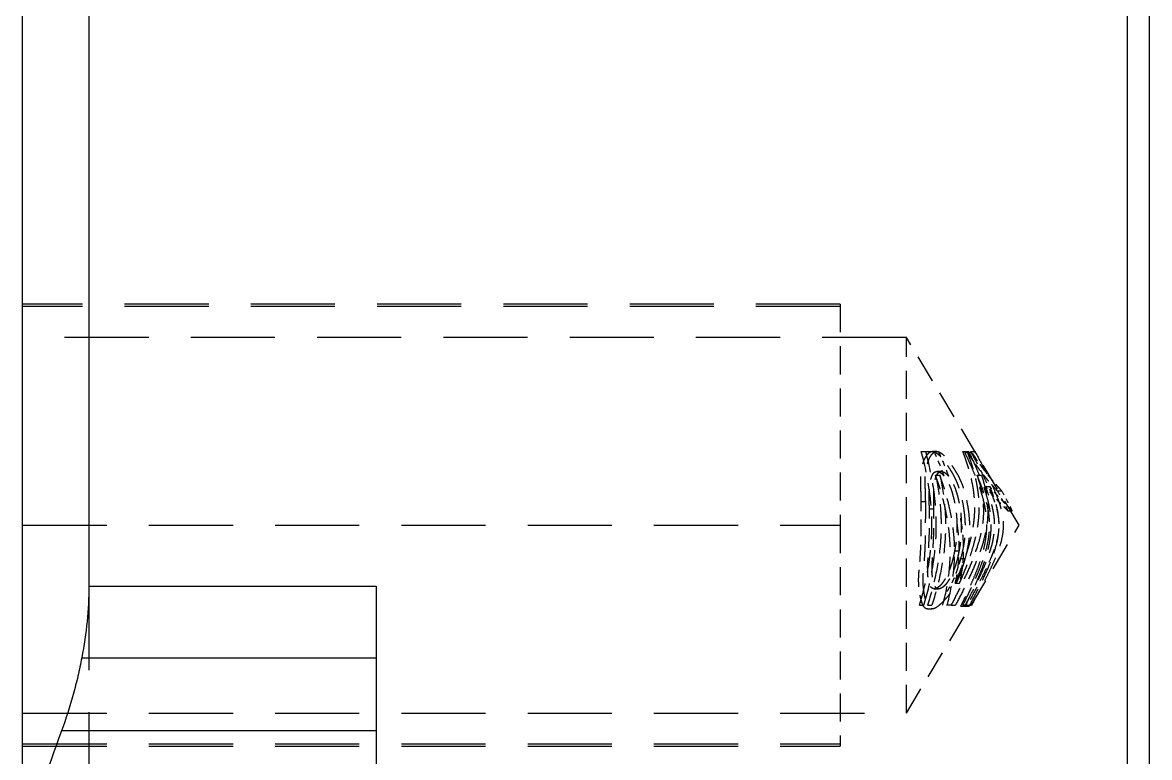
# Model space of a CAD drawing. Header units: millimetres. Extents: x 2469 to 2970, y 2097 to 2450.
# Drawn here: x 2683.63 to 2709.13, y 2289.69 to 2306.32 of the extents above; entities that cross this region are included whole.
import ezdxf

# ---------------------------------------------------------------- set-up
doc = ezdxf.new("R2010")
doc.units = ezdxf.units.MM
doc.linetypes.add('HIDDEN', pattern=[9.525, 6.35, -3.175])
doc.layers.add('21', color=7, linetype='Continuous', true_color=0xffffff)

msp = doc.modelspace()

# ---------------------------------------------------------------- linework, layer by layer
at = {"layer": '21', "color": 7, "linetype": 'Continuous'}
for p, q in [((2685.133, 2331.948), (2685.133, 2293.57)), ((2708.633, 2201.948), (2708.633, 2331.948)), ((2683.633, 2287.739), (2683.633, 2330.448)), ((2709.131, 2266.948), (2709.131, 2324.332)), ((2685.133, 2293.57), (2691.633, 2293.57)), ((2691.633, 2293.57), (2691.633, 2240.326)), ((2684.974, 2291.948), (2691.633, 2291.948)), ((2691.633, 2290.293), (2684.515, 2290.293))]:
    msp.add_line(p, q, dxfattribs=at)
at = {"layer": '21', "color": 8, "linetype": 'HIDDEN', "ltscale": 0.3}
for p, q in [((2702.133, 2299.948), (2683.633, 2299.948)), ((2702.133, 2299.898), (2683.633, 2299.898)), ((2703.633, 2299.198), (2683.633, 2299.198)), ((2683.633, 2294.948), (2702.133, 2294.948)), ((2685.133, 2293.574), (2685.133, 2240.322)), ((2683.633, 2290.698), (2703.633, 2290.698)), ((2683.633, 2289.998), (2702.133, 2289.998)), ((2683.633, 2289.948), (2702.133, 2289.948))]:
    msp.add_line(p, q, dxfattribs=at)
at = {"layer": '21', "color": 8, "linetype": 'HIDDEN', "ltscale": 0.1}
for p, q in [((2702.133, 2299.948), (2702.133, 2294.948)), ((2703.633, 2294.948), (2703.633, 2299.198)), ((2706.187, 2294.948), (2703.633, 2299.198)), ((2702.133, 2294.948), (2702.133, 2289.998)), ((2703.633, 2290.698), (2703.633, 2294.948)), ((2703.633, 2290.698), (2706.187, 2294.948))]:
    msp.add_line(p, q, dxfattribs=at)
at = {"layer": '21', "color": 8, "linetype": 'HIDDEN', "ltscale": 0.003}
for p, q in [((2703.969, 2296.615), (2704.069, 2296.615)), ((2704.32, 2296.616), (2704.22, 2296.616)), ((2704.951, 2296.593), (2705.051, 2296.593)), ((2705.083, 2296.615), (2705.183, 2296.615)), ((2704.423, 2296.164), (2704.323, 2296.164)), ((2704.291, 2296.081), (2704.391, 2296.081)), ((2705.23, 2296.081), (2705.33, 2296.081)), ((2705.42, 2295.824), (2705.52, 2295.824)), ((2705.689, 2295.724), (2705.789, 2295.724)), ((2703.968, 2295.481), (2704.068, 2295.481)), ((2704.152, 2295.316), (2704.252, 2295.316)), ((2705.925, 2295.275), (2706.025, 2295.275)), ((2704.821, 2294.358), (2704.721, 2294.358)), ((2704.957, 2294.189), (2704.857, 2294.189)), ((2704.734, 2293.638), (2704.834, 2293.638)), ((2704.26, 2293.505), (2704.362, 2293.505)), ((2703.929, 2293.137), (2704.029, 2293.137)), ((2704.11, 2293.137), (2704.21, 2293.137)), ((2704.112, 2293.052), (2704.212, 2293.052)), ((2704.642, 2293.137), (2704.742, 2293.137)), ((2704.859, 2293.115), (2704.959, 2293.115)), ((2705.004, 2293.137), (2705.104, 2293.137))]:
    msp.add_line(p, q, dxfattribs=at)
at = {"layer": '21', "color": 8, "linetype": 'HIDDEN', "ltscale": 0.002}
msp.add_line((2705.051, 2296.593), (2705.118, 2296.593), dxfattribs=at)
at = {"layer": '21', "color": 8, "linetype": 'HIDDEN', "ltscale": 0.001}
msp.add_line((2702.133, 2289.998), (2702.133, 2289.948), dxfattribs=at)
at = {"layer": '21', "color": 8, "linetype": 'HIDDEN', "ltscale": 0.08}
for points in [[(2703.929, 2293.137), (2704.011, 2293.42), (2704.079, 2293.705), (2704.151, 2294.139), (2704.17, 2294.284), (2704.198, 2294.577), (2704.206, 2294.725), (2704.208, 2294.911), (2704.208, 2294.948), (2704.208, 2295.022), (2704.207, 2295.059), (2704.204, 2295.17), (2704.201, 2295.244), (2704.186, 2295.464), (2704.171, 2295.61), (2704.108, 2296.045), (2704.046, 2296.331), (2703.969, 2296.615)], [(2704.029, 2293.137), (2704.111, 2293.42), (2704.179, 2293.705), (2704.251, 2294.139), (2704.27, 2294.284), (2704.298, 2294.577), (2704.306, 2294.725), (2704.308, 2294.911), (2704.308, 2294.948), (2704.308, 2295.022), (2704.307, 2295.059), (2704.304, 2295.17), (2704.301, 2295.244), (2704.286, 2295.464), (2704.271, 2295.61), (2704.208, 2296.045), (2704.146, 2296.331), (2704.069, 2296.615)]]:
    msp.add_open_spline(points, degree=3, knots=[0, 0, 0, 0, 0.25, 0.25, 0.375, 0.375, 0.5, 0.5, 0.53125, 0.53125, 0.5625, 0.5625, 0.625, 0.625, 0.75, 0.75, 1, 1, 1, 1], dxfattribs=at)
at = {"layer": '21', "color": 8, "linetype": 'HIDDEN', "ltscale": 0.09}
for points, knots in [([(2703.968, 2295.481), (2703.967, 2295.528), (2703.966, 2295.575), (2703.963, 2295.668), (2703.962, 2295.715), (2703.959, 2295.807), (2703.958, 2295.853), (2703.957, 2295.922), (2703.957, 2295.945), (2703.958, 2295.99), (2703.958, 2296.013), (2703.96, 2296.078), (2703.963, 2296.121), (2703.97, 2296.182), (2703.973, 2296.202), (2703.978, 2296.231), (2703.98, 2296.24), (2703.984, 2296.259), (2703.986, 2296.268), (2703.997, 2296.313), (2704.007, 2296.347), (2704.023, 2296.393), (2704.029, 2296.408), (2704.041, 2296.437), (2704.048, 2296.451), (2704.068, 2296.491), (2704.082, 2296.515), (2704.105, 2296.546), (2704.113, 2296.556), (2704.129, 2296.573), (2704.137, 2296.582), (2704.155, 2296.596), (2704.165, 2296.601), (2704.184, 2296.61), (2704.194, 2296.614), (2704.21, 2296.616), (2704.215, 2296.616), (2704.226, 2296.616), (2704.232, 2296.616), (2704.249, 2296.613), (2704.266, 2296.608), (2704.284, 2296.599), (2704.296, 2296.592), (2704.302, 2296.589), (2704.32, 2296.577), (2704.344, 2296.558), (2704.369, 2296.535), (2704.393, 2296.511), (2704.405, 2296.498), (2704.441, 2296.457), (2704.465, 2296.428), (2704.512, 2296.367), (2704.535, 2296.335), (2704.58, 2296.269), (2704.602, 2296.235), (2704.635, 2296.182), (2704.646, 2296.164), (2704.668, 2296.128), (2704.678, 2296.109), (2704.709, 2296.053), (2704.729, 2296.015), (2704.766, 2295.935), (2704.783, 2295.893), (2704.807, 2295.829), (2704.814, 2295.807), (2704.828, 2295.762), (2704.835, 2295.739), (2704.854, 2295.672), (2704.866, 2295.626), (2704.898, 2295.489), (2704.916, 2295.397), (2704.943, 2295.211), (2704.952, 2295.117), (2704.958, 2294.999), (2704.959, 2294.975), (2704.96, 2294.928), (2704.961, 2294.904), (2704.96, 2294.834), (2704.959, 2294.787), (2704.953, 2294.693), (2704.948, 2294.647), (2704.936, 2294.555), (2704.929, 2294.509), (2704.903, 2294.371), (2704.882, 2294.28), (2704.857, 2294.189)], [0, 0, 0, 0, 0.03125, 0.03125, 0.0625, 0.0625, 0.09375, 0.09375, 0.109375, 0.109375, 0.125, 0.125, 0.15625, 0.15625, 0.171875, 0.171875, 0.179688, 0.179688, 0.1875, 0.1875, 0.21875, 0.21875, 0.234375, 0.234375, 0.25, 0.25, 0.28125, 0.28125, 0.296875, 0.296875, 0.3125, 0.3125, 0.328125, 0.328125, 0.34375, 0.34375, 0.351563, 0.351563, 0.359375, 0.359375, 0.375, 0.382813, 0.382813, 0.390625, 0.390625, 0.40625, 0.421875, 0.421875, 0.4375, 0.4375, 0.46875, 0.46875, 0.5, 0.5, 0.53125, 0.53125, 0.546875, 0.546875, 0.5625, 0.5625, 0.59375, 0.59375, 0.625, 0.625, 0.640625, 0.640625, 0.65625, 0.65625, 0.6875, 0.6875, 0.75, 0.75, 0.8125, 0.8125, 0.828125, 0.828125, 0.84375, 0.84375, 0.875, 0.875, 0.90625, 0.90625, 0.9375, 0.9375, 1, 1, 1, 1]), ([(2704.068, 2295.481), (2704.067, 2295.528), (2704.066, 2295.575), (2704.063, 2295.668), (2704.062, 2295.715), (2704.059, 2295.807), (2704.058, 2295.853), (2704.057, 2295.922), (2704.057, 2295.945), (2704.058, 2295.99), (2704.058, 2296.013), (2704.06, 2296.078), (2704.063, 2296.121), (2704.07, 2296.182), (2704.073, 2296.202), (2704.078, 2296.231), (2704.08, 2296.24), (2704.084, 2296.259), (2704.086, 2296.268), (2704.097, 2296.313), (2704.107, 2296.347), (2704.123, 2296.393), (2704.129, 2296.408), (2704.141, 2296.437), (2704.148, 2296.451), (2704.168, 2296.491), (2704.182, 2296.515), (2704.205, 2296.546), (2704.213, 2296.556), (2704.229, 2296.573), (2704.237, 2296.582), (2704.255, 2296.596), (2704.265, 2296.601), (2704.284, 2296.61), (2704.294, 2296.614), (2704.31, 2296.616), (2704.315, 2296.616), (2704.326, 2296.616), (2704.332, 2296.616), (2704.349, 2296.613), (2704.366, 2296.608), (2704.384, 2296.599), (2704.396, 2296.592), (2704.402, 2296.589), (2704.42, 2296.577), (2704.444, 2296.558), (2704.469, 2296.535), (2704.493, 2296.511), (2704.505, 2296.498), (2704.541, 2296.457), (2704.565, 2296.428), (2704.612, 2296.367), (2704.635, 2296.335), (2704.68, 2296.269), (2704.702, 2296.235), (2704.735, 2296.182), (2704.746, 2296.164), (2704.768, 2296.128), (2704.778, 2296.109), (2704.809, 2296.053), (2704.829, 2296.015), (2704.866, 2295.935), (2704.883, 2295.893), (2704.907, 2295.829), (2704.914, 2295.807), (2704.928, 2295.762), (2704.935, 2295.739), (2704.954, 2295.672), (2704.966, 2295.626), (2704.998, 2295.489), (2705.016, 2295.397), (2705.043, 2295.211), (2705.052, 2295.117), (2705.058, 2294.999), (2705.059, 2294.975), (2705.06, 2294.928), (2705.061, 2294.904), (2705.06, 2294.834), (2705.059, 2294.787), (2705.053, 2294.693), (2705.048, 2294.647), (2705.036, 2294.555), (2705.029, 2294.509), (2705.003, 2294.371), (2704.982, 2294.28), (2704.957, 2294.189)], [0, 0, 0, 0, 0.03125, 0.03125, 0.0625, 0.0625, 0.09375, 0.09375, 0.109375, 0.109375, 0.125, 0.125, 0.15625, 0.15625, 0.171875, 0.171875, 0.179688, 0.179688, 0.1875, 0.1875, 0.21875, 0.21875, 0.234375, 0.234375, 0.25, 0.25, 0.28125, 0.28125, 0.296875, 0.296875, 0.3125, 0.3125, 0.328125, 0.328125, 0.34375, 0.34375, 0.351562, 0.351562, 0.359375, 0.359375, 0.375, 0.382812, 0.382812, 0.390625, 0.390625, 0.40625, 0.421875, 0.421875, 0.4375, 0.4375, 0.46875, 0.46875, 0.5, 0.5, 0.53125, 0.53125, 0.546875, 0.546875, 0.5625, 0.5625, 0.59375, 0.59375, 0.625, 0.625, 0.640625, 0.640625, 0.65625, 0.65625, 0.6875, 0.6875, 0.75, 0.75, 0.8125, 0.8125, 0.828125, 0.828125, 0.84375, 0.84375, 0.875, 0.875, 0.90625, 0.90625, 0.9375, 0.9375, 1, 1, 1, 1]), ([(2704.951, 2296.593), (2705.016, 2296.457), (2705.08, 2296.319), (2705.168, 2296.11), (2705.197, 2296.039), (2705.251, 2295.898), (2705.277, 2295.826), (2705.324, 2295.681), (2705.346, 2295.608), (2705.375, 2295.497), (2705.384, 2295.459), (2705.4, 2295.383), (2705.407, 2295.346), (2705.426, 2295.232), (2705.435, 2295.156), (2705.445, 2295.004), (2705.446, 2294.928), (2705.44, 2294.813), (2705.436, 2294.756), (2705.429, 2294.698), (2705.424, 2294.66), (2705.422, 2294.641), (2705.407, 2294.545), (2705.392, 2294.47), (2705.355, 2294.321), (2705.313, 2294.174), (2705.262, 2294.029), (2705.208, 2293.885), (2705.179, 2293.814), (2705.12, 2293.672), (2705.089, 2293.601), (2704.994, 2293.391), (2704.927, 2293.253), (2704.859, 2293.115)], [0, 0, 0, 0, 0.125, 0.125, 0.1875, 0.1875, 0.25, 0.25, 0.3125, 0.3125, 0.34375, 0.34375, 0.375, 0.375, 0.4375, 0.4375, 0.5, 0.5, 0.53125, 0.546875, 0.546875, 0.5625, 0.5625, 0.625, 0.625, 0.6875, 0.75, 0.75, 0.8125, 0.8125, 0.875, 0.875, 1, 1, 1, 1]), ([(2705.051, 2296.593), (2705.116, 2296.457), (2705.18, 2296.319), (2705.268, 2296.11), (2705.297, 2296.039), (2705.351, 2295.898), (2705.377, 2295.826), (2705.424, 2295.681), (2705.446, 2295.608), (2705.475, 2295.497), (2705.484, 2295.459), (2705.5, 2295.383), (2705.507, 2295.346), (2705.526, 2295.232), (2705.535, 2295.156), (2705.545, 2295.004), (2705.546, 2294.928), (2705.54, 2294.813), (2705.536, 2294.756), (2705.529, 2294.698), (2705.524, 2294.66), (2705.522, 2294.641), (2705.507, 2294.545), (2705.492, 2294.47), (2705.455, 2294.321), (2705.413, 2294.174), (2705.362, 2294.029), (2705.308, 2293.885), (2705.279, 2293.814), (2705.22, 2293.672), (2705.189, 2293.601), (2705.094, 2293.391), (2705.027, 2293.253), (2704.959, 2293.115)], [0, 0, 0, 0, 0.125, 0.125, 0.1875, 0.1875, 0.25, 0.25, 0.3125, 0.3125, 0.34375, 0.34375, 0.375, 0.375, 0.4375, 0.4375, 0.5, 0.5, 0.53125, 0.546875, 0.546875, 0.5625, 0.5625, 0.625, 0.625, 0.6875, 0.75, 0.75, 0.8125, 0.8125, 0.875, 0.875, 1, 1, 1, 1]), ([(2705.183, 2296.615), (2705.258, 2296.478), (2705.332, 2296.34), (2705.438, 2296.132), (2705.473, 2296.062), (2705.541, 2295.921), (2705.574, 2295.85), (2705.637, 2295.707), (2705.667, 2295.635), (2705.708, 2295.524), (2705.721, 2295.487), (2705.746, 2295.412), (2705.757, 2295.374), (2705.788, 2295.261), (2705.812, 2295.146), (2705.821, 2295.029), (2705.823, 2294.97), (2705.823, 2294.95), (2705.823, 2294.91), (2705.822, 2294.89), (2705.816, 2294.792), (2705.804, 2294.714), (2705.77, 2294.561), (2705.748, 2294.486), (2705.709, 2294.374), (2705.695, 2294.337), (2705.667, 2294.263), (2705.652, 2294.227), (2705.606, 2294.118), (2705.574, 2294.046), (2705.507, 2293.904), (2705.472, 2293.833), (2705.402, 2293.693), (2705.365, 2293.623), (2705.255, 2293.414), (2705.18, 2293.275), (2705.104, 2293.137)], [0, 0, 0, 0, 0.125, 0.125, 0.1875, 0.1875, 0.25, 0.25, 0.3125, 0.3125, 0.34375, 0.34375, 0.375, 0.375, 0.4375, 0.46875, 0.46875, 0.484375, 0.484375, 0.5, 0.5, 0.5625, 0.5625, 0.625, 0.625, 0.65625, 0.65625, 0.6875, 0.6875, 0.75, 0.75, 0.8125, 0.8125, 0.875, 0.875, 1, 1, 1, 1]), ([(2704.957, 2294.189), (2704.945, 2294.144), (2704.932, 2294.099), (2704.904, 2294.009), (2704.889, 2293.964), (2704.858, 2293.876), (2704.842, 2293.832), (2704.816, 2293.767), (2704.807, 2293.746), (2704.788, 2293.704), (2704.779, 2293.683), (2704.75, 2293.622), (2704.73, 2293.583), (2704.697, 2293.527), (2704.686, 2293.509), (2704.664, 2293.474), (2704.652, 2293.456), (2704.617, 2293.405), (2704.594, 2293.373), (2704.547, 2293.313), (2704.523, 2293.285), (2704.475, 2293.231), (2704.45, 2293.206), (2704.414, 2293.171), (2704.401, 2293.16), (2704.377, 2293.138), (2704.365, 2293.128), (2704.328, 2293.1), (2704.304, 2293.083), (2704.269, 2293.065), (2704.257, 2293.06), (2704.234, 2293.054), (2704.218, 2293.051), (2704.202, 2293.052), (2704.192, 2293.053), (2704.187, 2293.055), (2704.172, 2293.06), (2704.163, 2293.065), (2704.146, 2293.079), (2704.138, 2293.087), (2704.127, 2293.102), (2704.123, 2293.108), (2704.117, 2293.119), (2704.113, 2293.125), (2704.104, 2293.144), (2704.099, 2293.157), (2704.088, 2293.185), (2704.083, 2293.2), (2704.069, 2293.246), (2704.061, 2293.279), (2704.049, 2293.331), (2704.046, 2293.348), (2704.039, 2293.385), (2704.036, 2293.403), (2704.027, 2293.459), (2704.022, 2293.498), (2704.013, 2293.578), (2704.01, 2293.619), (2704.009, 2293.674), (2704.009, 2293.685), (2704.009, 2293.708), (2704.009, 2293.719), (2704.009, 2293.753), (2704.01, 2293.776), (2704.014, 2293.844), (2704.017, 2293.89), (2704.023, 2293.96), (2704.026, 2293.983), (2704.03, 2294.03), (2704.032, 2294.053), (2704.042, 2294.17), (2704.048, 2294.263), (2704.058, 2294.451), (2704.061, 2294.544), (2704.064, 2294.685), (2704.064, 2294.732), (2704.065, 2294.826), (2704.065, 2294.873), (2704.066, 2294.967), (2704.067, 2295.014), (2704.068, 2295.108), (2704.068, 2295.154), (2704.069, 2295.295), (2704.069, 2295.388), (2704.068, 2295.481)], [0, 0, 0, 0, 0.03125, 0.03125, 0.0625, 0.0625, 0.09375, 0.09375, 0.109375, 0.109375, 0.125, 0.125, 0.15625, 0.15625, 0.171875, 0.171875, 0.1875, 0.1875, 0.21875, 0.21875, 0.25, 0.25, 0.28125, 0.28125, 0.296875, 0.296875, 0.3125, 0.3125, 0.34375, 0.34375, 0.359375, 0.359375, 0.375, 0.382813, 0.382813, 0.390625, 0.390625, 0.40625, 0.40625, 0.421875, 0.421875, 0.429688, 0.429688, 0.4375, 0.4375, 0.453125, 0.453125, 0.46875, 0.46875, 0.5, 0.5, 0.515625, 0.515625, 0.53125, 0.53125, 0.5625, 0.5625, 0.59375, 0.59375, 0.601563, 0.601563, 0.609375, 0.609375, 0.625, 0.625, 0.65625, 0.65625, 0.671875, 0.671875, 0.6875, 0.6875, 0.75, 0.75, 0.8125, 0.8125, 0.84375, 0.84375, 0.875, 0.875, 0.90625, 0.90625, 0.9375, 0.9375, 1, 1, 1, 1])]:
    msp.add_open_spline(points, degree=3, knots=knots, dxfattribs=at)
at = {"layer": '21', "color": 8, "linetype": 'HIDDEN', "ltscale": 0.008}
for points in [[(2703.969, 2296.615), (2704.067, 2296.615), (2704.163, 2296.615), (2704.257, 2296.615)], [(2704.069, 2296.615), (2704.167, 2296.615), (2704.263, 2296.615), (2704.357, 2296.615)]]:
    msp.add_open_spline(points, degree=3, dxfattribs=at)
at = {"layer": '21', "color": 8, "linetype": 'HIDDEN', "ltscale": 0.02}
for points, knots in [([(2704.257, 2296.615), (2704.308, 2296.498), (2704.358, 2296.379), (2704.429, 2296.2), (2704.452, 2296.141), (2704.477, 2296.074), (2704.479, 2296.067), (2704.482, 2296.06)], [0, 0, 0, 0, 0.642415, 0.642415, 0.963623, 0.963623, 1, 1, 1, 1]), ([(2704.357, 2296.615), (2704.408, 2296.498), (2704.458, 2296.379), (2704.529, 2296.2), (2704.552, 2296.141), (2704.577, 2296.073), (2704.579, 2296.066), (2704.582, 2296.059)], [0, 0, 0, 0, 0.641128, 0.641128, 0.961693, 0.961693, 1, 1, 1, 1]), ([(2705.925, 2295.275), (2705.904, 2295.297), (2705.883, 2295.318), (2705.851, 2295.35), (2705.841, 2295.361), (2705.82, 2295.382), (2705.799, 2295.404), (2705.778, 2295.425), (2705.757, 2295.446), (2705.746, 2295.457), (2705.725, 2295.479), (2705.715, 2295.489), (2705.694, 2295.511), (2705.683, 2295.521), (2705.662, 2295.543), (2705.652, 2295.553), (2705.631, 2295.575), (2705.62, 2295.586), (2705.599, 2295.609), (2705.588, 2295.621), (2705.567, 2295.644), (2705.557, 2295.656), (2705.535, 2295.68), (2705.525, 2295.692), (2705.504, 2295.717), (2705.493, 2295.73), (2705.477, 2295.75), (2705.472, 2295.756), (2705.462, 2295.769), (2705.456, 2295.776), (2705.441, 2295.796), (2705.43, 2295.81), (2705.42, 2295.824)], [0, 0, 0, 0, 0.125, 0.125, 0.1875, 0.1875, 0.25, 0.3125, 0.3125, 0.375, 0.375, 0.4375, 0.4375, 0.5, 0.5, 0.5625, 0.5625, 0.625, 0.625, 0.6875, 0.6875, 0.75, 0.75, 0.8125, 0.8125, 0.875, 0.875, 0.90625, 0.90625, 0.9375, 0.9375, 1, 1, 1, 1]), ([(2706.025, 2295.275), (2706.004, 2295.297), (2705.983, 2295.318), (2705.951, 2295.35), (2705.941, 2295.361), (2705.92, 2295.382), (2705.899, 2295.404), (2705.878, 2295.425), (2705.857, 2295.446), (2705.846, 2295.457), (2705.825, 2295.479), (2705.815, 2295.489), (2705.794, 2295.511), (2705.783, 2295.521), (2705.762, 2295.543), (2705.752, 2295.553), (2705.731, 2295.575), (2705.72, 2295.586), (2705.699, 2295.609), (2705.688, 2295.621), (2705.667, 2295.644), (2705.657, 2295.656), (2705.635, 2295.68), (2705.625, 2295.692), (2705.604, 2295.717), (2705.593, 2295.73), (2705.577, 2295.75), (2705.572, 2295.756), (2705.562, 2295.769), (2705.556, 2295.776), (2705.541, 2295.796), (2705.53, 2295.81), (2705.52, 2295.824)], [0, 0, 0, 0, 0.125, 0.125, 0.1875, 0.1875, 0.25, 0.3125, 0.3125, 0.375, 0.375, 0.4375, 0.4375, 0.5, 0.5, 0.5625, 0.5625, 0.625, 0.625, 0.6875, 0.6875, 0.75, 0.75, 0.8125, 0.8125, 0.875, 0.875, 0.90625, 0.90625, 0.9375, 0.9375, 1, 1, 1, 1]), ([(2704.857, 2294.189), (2704.845, 2294.144), (2704.832, 2294.099), (2704.804, 2294.009), (2704.789, 2293.964), (2704.758, 2293.876), (2704.742, 2293.832), (2704.716, 2293.767), (2704.707, 2293.746), (2704.688, 2293.704), (2704.679, 2293.683), (2704.65, 2293.622), (2704.63, 2293.583), (2704.597, 2293.527), (2704.586, 2293.509), (2704.566, 2293.476), (2704.556, 2293.462), (2704.546, 2293.447)], [0, 0, 0, 0, 0.168848, 0.168848, 0.337695, 0.337695, 0.506543, 0.506543, 0.590967, 0.590967, 0.67539, 0.67539, 0.844238, 0.844238, 0.928662, 0.928662, 1, 1, 1, 1])]:
    msp.add_open_spline(points, degree=3, knots=knots, dxfattribs=at)
at = {"layer": '21', "color": 8, "linetype": 'HIDDEN', "ltscale": 0.07}
for points, knots in [([(2704.734, 2293.638), (2704.787, 2293.757), (2704.837, 2293.877), (2704.907, 2294.058), (2704.929, 2294.118), (2704.973, 2294.24), (2704.993, 2294.302), (2705.032, 2294.425), (2705.05, 2294.487), (2705.084, 2294.612), (2705.099, 2294.674), (2705.126, 2294.8), (2705.137, 2294.863), (2705.152, 2294.959), (2705.156, 2294.991), (2705.164, 2295.055), (2705.167, 2295.087), (2705.175, 2295.182), (2705.178, 2295.246), (2705.18, 2295.373), (2705.179, 2295.436), (2705.168, 2295.626), (2705.151, 2295.752), (2705.115, 2295.939), (2705.102, 2296.002), (2705.078, 2296.095), (2705.07, 2296.127), (2705.053, 2296.188), (2705.044, 2296.219), (2705.016, 2296.312), (2704.997, 2296.373), (2704.965, 2296.464), (2704.954, 2296.494), (2704.932, 2296.555), (2704.921, 2296.585), (2704.91, 2296.615)], [0, 0, 0, 0, 0.125, 0.125, 0.1875, 0.1875, 0.25, 0.25, 0.3125, 0.3125, 0.375, 0.375, 0.4375, 0.4375, 0.46875, 0.46875, 0.5, 0.5, 0.5625, 0.5625, 0.625, 0.625, 0.75, 0.75, 0.8125, 0.8125, 0.84375, 0.84375, 0.875, 0.875, 0.9375, 0.9375, 0.96875, 0.96875, 1, 1, 1, 1]), ([(2704.834, 2293.638), (2704.887, 2293.757), (2704.937, 2293.877), (2705.007, 2294.058), (2705.029, 2294.118), (2705.073, 2294.24), (2705.093, 2294.302), (2705.132, 2294.425), (2705.15, 2294.487), (2705.184, 2294.612), (2705.199, 2294.674), (2705.226, 2294.8), (2705.237, 2294.863), (2705.252, 2294.959), (2705.256, 2294.991), (2705.264, 2295.055), (2705.267, 2295.087), (2705.275, 2295.182), (2705.278, 2295.246), (2705.28, 2295.373), (2705.279, 2295.436), (2705.268, 2295.626), (2705.251, 2295.752), (2705.215, 2295.939), (2705.202, 2296.002), (2705.178, 2296.095), (2705.17, 2296.127), (2705.153, 2296.188), (2705.144, 2296.219), (2705.116, 2296.312), (2705.097, 2296.373), (2705.065, 2296.464), (2705.054, 2296.494), (2705.032, 2296.555), (2705.021, 2296.585), (2705.01, 2296.615)], [0, 0, 0, 0, 0.125, 0.125, 0.1875, 0.1875, 0.25, 0.25, 0.3125, 0.3125, 0.375, 0.375, 0.4375, 0.4375, 0.46875, 0.46875, 0.5, 0.5, 0.5625, 0.5625, 0.625, 0.625, 0.75, 0.75, 0.8125, 0.8125, 0.84375, 0.84375, 0.875, 0.875, 0.9375, 0.9375, 0.96875, 0.96875, 1, 1, 1, 1]), ([(2704.152, 2295.316), (2704.151, 2295.349), (2704.151, 2295.381), (2704.15, 2295.446), (2704.149, 2295.478), (2704.149, 2295.526), (2704.149, 2295.542), (2704.149, 2295.574), (2704.149, 2295.59), (2704.149, 2295.622), (2704.149, 2295.638), (2704.149, 2295.67), (2704.149, 2295.686), (2704.15, 2295.717), (2704.151, 2295.732), (2704.153, 2295.762), (2704.155, 2295.777), (2704.158, 2295.823), (2704.16, 2295.853), (2704.166, 2295.896), (2704.168, 2295.91), (2704.171, 2295.93), (2704.173, 2295.937), (2704.176, 2295.95), (2704.177, 2295.957), (2704.182, 2295.976), (2704.186, 2295.988), (2704.191, 2296.006), (2704.193, 2296.012), (2704.196, 2296.024), (2704.198, 2296.03), (2704.204, 2296.048), (2704.208, 2296.059), (2704.215, 2296.075), (2704.217, 2296.08), (2704.222, 2296.089), (2704.225, 2296.093), (2704.231, 2296.102), (2704.233, 2296.106), (2704.239, 2296.115), (2704.242, 2296.119), (2704.247, 2296.127), (2704.25, 2296.131), (2704.257, 2296.137), (2704.26, 2296.14), (2704.267, 2296.146), (2704.27, 2296.148), (2704.277, 2296.152), (2704.281, 2296.153), (2704.289, 2296.156), (2704.292, 2296.158), (2704.3, 2296.16), (2704.304, 2296.161), (2704.312, 2296.163), (2704.315, 2296.164), (2704.323, 2296.165), (2704.328, 2296.164), (2704.34, 2296.163), (2704.349, 2296.16), (2704.366, 2296.154), (2704.374, 2296.152), (2704.387, 2296.145), (2704.392, 2296.143), (2704.401, 2296.137), (2704.405, 2296.134), (2704.414, 2296.127), (2704.418, 2296.124), (2704.427, 2296.117), (2704.431, 2296.113), (2704.444, 2296.102), (2704.452, 2296.094), (2704.469, 2296.077), (2704.478, 2296.067), (2704.49, 2296.051), (2704.494, 2296.046), (2704.502, 2296.035), (2704.506, 2296.029), (2704.519, 2296.012), (2704.527, 2296), (2704.542, 2295.976), (2704.55, 2295.964), (2704.564, 2295.937), (2704.571, 2295.923), (2704.585, 2295.894), (2704.592, 2295.88), (2704.612, 2295.836), (2704.625, 2295.807), (2704.648, 2295.746), (2704.658, 2295.714), (2704.677, 2295.649), (2704.685, 2295.616), (2704.698, 2295.567), (2704.702, 2295.55), (2704.71, 2295.517), (2704.713, 2295.501), (2704.725, 2295.451), (2704.731, 2295.418), (2704.744, 2295.351), (2704.749, 2295.317), (2704.758, 2295.25), (2704.761, 2295.216), (2704.767, 2295.147), (2704.769, 2295.113), (2704.772, 2295.044), (2704.773, 2295.01), (2704.774, 2294.941), (2704.774, 2294.906), (2704.773, 2294.837), (2704.772, 2294.803), (2704.769, 2294.734), (2704.767, 2294.699), (2704.761, 2294.631), (2704.758, 2294.596), (2704.745, 2294.494), (2704.734, 2294.426), (2704.721, 2294.358)], [0, 0, 0, 0, 0.03125, 0.03125, 0.0625, 0.0625, 0.078125, 0.078125, 0.09375, 0.09375, 0.109375, 0.109375, 0.125, 0.125, 0.140625, 0.140625, 0.15625, 0.15625, 0.1875, 0.1875, 0.203125, 0.203125, 0.210937, 0.210937, 0.21875, 0.21875, 0.234375, 0.234375, 0.242187, 0.242187, 0.25, 0.25, 0.265625, 0.265625, 0.273437, 0.273437, 0.28125, 0.28125, 0.289062, 0.289062, 0.296875, 0.296875, 0.304687, 0.304687, 0.3125, 0.3125, 0.320312, 0.320312, 0.328125, 0.328125, 0.335937, 0.335937, 0.34375, 0.34375, 0.351562, 0.351562, 0.359375, 0.359375, 0.375, 0.375, 0.390625, 0.390625, 0.398437, 0.398437, 0.40625, 0.40625, 0.414062, 0.414062, 0.421875, 0.421875, 0.4375, 0.4375, 0.453125, 0.453125, 0.460937, 0.460937, 0.46875, 0.46875, 0.484375, 0.484375, 0.5, 0.5, 0.515625, 0.515625, 0.53125, 0.53125, 0.5625, 0.5625, 0.59375, 0.59375, 0.625, 0.625, 0.640625, 0.640625, 0.65625, 0.65625, 0.6875, 0.6875, 0.71875, 0.71875, 0.75, 0.75, 0.78125, 0.78125, 0.8125, 0.8125, 0.84375, 0.84375, 0.875, 0.875, 0.90625, 0.90625, 0.9375, 0.9375, 1, 1, 1, 1]), ([(2704.252, 2295.316), (2704.251, 2295.35), (2704.251, 2295.383), (2704.25, 2295.45), (2704.249, 2295.484), (2704.249, 2295.534), (2704.249, 2295.55), (2704.249, 2295.583), (2704.249, 2295.6), (2704.249, 2295.65), (2704.249, 2295.682), (2704.251, 2295.731), (2704.252, 2295.747), (2704.254, 2295.771), (2704.255, 2295.779), (2704.256, 2295.794), (2704.257, 2295.802), (2704.258, 2295.826), (2704.26, 2295.841), (2704.263, 2295.872), (2704.264, 2295.887), (2704.268, 2295.909), (2704.269, 2295.917), (2704.272, 2295.931), (2704.273, 2295.938), (2704.278, 2295.959), (2704.281, 2295.972), (2704.287, 2295.991), (2704.288, 2295.998), (2704.292, 2296.01), (2704.294, 2296.017), (2704.298, 2296.029), (2704.3, 2296.035), (2704.304, 2296.047), (2704.306, 2296.053), (2704.31, 2296.065), (2704.313, 2296.07), (2704.318, 2296.08), (2704.32, 2296.085), (2704.326, 2296.095), (2704.329, 2296.099), (2704.334, 2296.108), (2704.337, 2296.112), (2704.343, 2296.121), (2704.346, 2296.125), (2704.352, 2296.132), (2704.355, 2296.136), (2704.362, 2296.142), (2704.366, 2296.145), (2704.373, 2296.149), (2704.376, 2296.151), (2704.384, 2296.155), (2704.388, 2296.156), (2704.395, 2296.159), (2704.399, 2296.16), (2704.407, 2296.162), (2704.411, 2296.163), (2704.419, 2296.165), (2704.423, 2296.165), (2704.431, 2296.164), (2704.435, 2296.163), (2704.444, 2296.161), (2704.448, 2296.16), (2704.457, 2296.157), (2704.461, 2296.156), (2704.469, 2296.153), (2704.474, 2296.151), (2704.482, 2296.148), (2704.487, 2296.146), (2704.495, 2296.14), (2704.5, 2296.138), (2704.512, 2296.128), (2704.521, 2296.121), (2704.538, 2296.107), (2704.547, 2296.1), (2704.559, 2296.087), (2704.563, 2296.083), (2704.572, 2296.074), (2704.576, 2296.069), (2704.588, 2296.054), (2704.596, 2296.043), (2704.612, 2296.021), (2704.62, 2296.01), (2704.636, 2295.987), (2704.643, 2295.975), (2704.658, 2295.949), (2704.665, 2295.936), (2704.679, 2295.908), (2704.685, 2295.894), (2704.698, 2295.866), (2704.705, 2295.852), (2704.717, 2295.823), (2704.724, 2295.809), (2704.735, 2295.779), (2704.741, 2295.764), (2704.757, 2295.718), (2704.766, 2295.686), (2704.784, 2295.622), (2704.792, 2295.59), (2704.808, 2295.525), (2704.815, 2295.493), (2704.829, 2295.428), (2704.836, 2295.395), (2704.847, 2295.329), (2704.852, 2295.296), (2704.86, 2295.23), (2704.863, 2295.197), (2704.868, 2295.13), (2704.87, 2295.096), (2704.872, 2295.029), (2704.873, 2294.995), (2704.874, 2294.928), (2704.874, 2294.894), (2704.873, 2294.826), (2704.872, 2294.793), (2704.868, 2294.725), (2704.866, 2294.692), (2704.861, 2294.625), (2704.857, 2294.591), (2704.845, 2294.491), (2704.834, 2294.425), (2704.821, 2294.358)], [0, 0, 0, 0, 0.03125, 0.03125, 0.0625, 0.0625, 0.078125, 0.078125, 0.09375, 0.09375, 0.125, 0.125, 0.140625, 0.140625, 0.148438, 0.148438, 0.15625, 0.15625, 0.171875, 0.171875, 0.1875, 0.1875, 0.195313, 0.195313, 0.203125, 0.203125, 0.21875, 0.21875, 0.226563, 0.226563, 0.234375, 0.234375, 0.242188, 0.242188, 0.25, 0.25, 0.257813, 0.257813, 0.265625, 0.265625, 0.273438, 0.273438, 0.28125, 0.28125, 0.289063, 0.289063, 0.296875, 0.296875, 0.304688, 0.304688, 0.3125, 0.3125, 0.320313, 0.320313, 0.328125, 0.328125, 0.335938, 0.335938, 0.34375, 0.34375, 0.351563, 0.351563, 0.359375, 0.359375, 0.367188, 0.367188, 0.375, 0.375, 0.382813, 0.382813, 0.390625, 0.390625, 0.40625, 0.40625, 0.421875, 0.421875, 0.429688, 0.429688, 0.4375, 0.4375, 0.453125, 0.453125, 0.46875, 0.46875, 0.484375, 0.484375, 0.5, 0.5, 0.515625, 0.515625, 0.53125, 0.53125, 0.546875, 0.546875, 0.5625, 0.5625, 0.59375, 0.59375, 0.625, 0.625, 0.65625, 0.65625, 0.6875, 0.6875, 0.71875, 0.71875, 0.75, 0.75, 0.78125, 0.78125, 0.8125, 0.8125, 0.84375, 0.84375, 0.875, 0.875, 0.90625, 0.90625, 0.9375, 0.9375, 1, 1, 1, 1]), ([(2704.291, 2296.081), (2704.343, 2295.839), (2704.381, 2295.594), (2704.411, 2295.222), (2704.417, 2295.097), (2704.417, 2294.94), (2704.417, 2294.909), (2704.416, 2294.846), (2704.414, 2294.752), (2704.409, 2294.658), (2704.387, 2294.347), (2704.351, 2294.101), (2704.249, 2293.616), (2704.185, 2293.375), (2704.11, 2293.137)], [0, 0, 0, 0, 0.25, 0.25, 0.375, 0.375, 0.40625, 0.40625, 0.4375, 0.5, 0.5, 0.75, 0.75, 1, 1, 1, 1]), ([(2704.391, 2296.081), (2704.443, 2295.839), (2704.481, 2295.594), (2704.511, 2295.222), (2704.517, 2295.097), (2704.517, 2294.94), (2704.517, 2294.909), (2704.516, 2294.846), (2704.514, 2294.751), (2704.509, 2294.658), (2704.487, 2294.347), (2704.451, 2294.101), (2704.349, 2293.616), (2704.285, 2293.375), (2704.21, 2293.137)], [0, 0, 0, 0, 0.25, 0.25, 0.375, 0.375, 0.40625, 0.40625, 0.4375, 0.5, 0.5, 0.75, 0.75, 1, 1, 1, 1]), ([(2704.455, 2293.137), (2704.519, 2293.38), (2704.568, 2293.624), (2704.611, 2293.993), (2704.619, 2294.117), (2704.624, 2294.304), (2704.624, 2294.366), (2704.622, 2294.491), (2704.619, 2294.554), (2704.607, 2294.742), (2704.593, 2294.866), (2704.564, 2295.052), (2704.554, 2295.113), (2704.53, 2295.236), (2704.517, 2295.298), (2704.475, 2295.481), (2704.442, 2295.603), (2704.371, 2295.843), (2704.332, 2295.963), (2704.291, 2296.081)], [0, 0, 0, 0, 0.25, 0.25, 0.375, 0.375, 0.4375, 0.4375, 0.5, 0.5, 0.625, 0.625, 0.6875, 0.6875, 0.75, 0.75, 0.875, 0.875, 1, 1, 1, 1]), ([(2704.555, 2293.137), (2704.619, 2293.38), (2704.668, 2293.624), (2704.711, 2293.993), (2704.719, 2294.117), (2704.724, 2294.304), (2704.724, 2294.366), (2704.722, 2294.491), (2704.719, 2294.554), (2704.707, 2294.742), (2704.693, 2294.866), (2704.664, 2295.052), (2704.654, 2295.113), (2704.63, 2295.236), (2704.617, 2295.298), (2704.575, 2295.481), (2704.542, 2295.603), (2704.471, 2295.843), (2704.432, 2295.963), (2704.391, 2296.081)], [0, 0, 0, 0, 0.25, 0.25, 0.375, 0.375, 0.4375, 0.4375, 0.5, 0.5, 0.625, 0.625, 0.6875, 0.6875, 0.75, 0.75, 0.875, 0.875, 1, 1, 1, 1]), ([(2705.23, 2296.081), (2705.27, 2295.958), (2705.305, 2295.834), (2705.336, 2295.675), (2705.341, 2295.643), (2705.351, 2295.579), (2705.356, 2295.547), (2705.367, 2295.451), (2705.372, 2295.387), (2705.374, 2295.291), (2705.375, 2295.258), (2705.374, 2295.194), (2705.372, 2295.161), (2705.366, 2295.065), (2705.359, 2295.001), (2705.345, 2294.905), (2705.339, 2294.873), (2705.327, 2294.81), (2705.321, 2294.778), (2705.299, 2294.684), (2705.283, 2294.621), (2705.229, 2294.435), (2705.186, 2294.313), (2705.092, 2294.072), (2705.041, 2293.953), (2704.933, 2293.717), (2704.877, 2293.6), (2704.762, 2293.368), (2704.702, 2293.252), (2704.642, 2293.137)], [0, 0, 0, 0, 0.125, 0.125, 0.15625, 0.15625, 0.1875, 0.1875, 0.25, 0.25, 0.28125, 0.28125, 0.3125, 0.3125, 0.375, 0.375, 0.40625, 0.40625, 0.4375, 0.4375, 0.5, 0.5, 0.625, 0.625, 0.75, 0.75, 0.875, 0.875, 1, 1, 1, 1]), ([(2705.33, 2296.081), (2705.37, 2295.958), (2705.405, 2295.834), (2705.436, 2295.675), (2705.441, 2295.643), (2705.451, 2295.579), (2705.456, 2295.547), (2705.467, 2295.451), (2705.472, 2295.387), (2705.474, 2295.291), (2705.475, 2295.258), (2705.474, 2295.194), (2705.472, 2295.161), (2705.466, 2295.065), (2705.459, 2295.001), (2705.445, 2294.905), (2705.439, 2294.873), (2705.427, 2294.81), (2705.421, 2294.778), (2705.399, 2294.684), (2705.383, 2294.621), (2705.329, 2294.435), (2705.286, 2294.313), (2705.192, 2294.072), (2705.141, 2293.953), (2705.033, 2293.717), (2704.977, 2293.6), (2704.862, 2293.368), (2704.802, 2293.252), (2704.742, 2293.137)], [0, 0, 0, 0, 0.125, 0.125, 0.15625, 0.15625, 0.1875, 0.1875, 0.25, 0.25, 0.28125, 0.28125, 0.3125, 0.3125, 0.375, 0.375, 0.40625, 0.40625, 0.4375, 0.4375, 0.5, 0.5, 0.625, 0.625, 0.75, 0.75, 0.875, 0.875, 1, 1, 1, 1]), ([(2704.908, 2293.137), (2704.966, 2293.252), (2705.024, 2293.367), (2705.135, 2293.599), (2705.188, 2293.716), (2705.264, 2293.894), (2705.288, 2293.954), (2705.334, 2294.075), (2705.357, 2294.136), (2705.387, 2294.228), (2705.397, 2294.259), (2705.416, 2294.321), (2705.443, 2294.415), (2705.465, 2294.509), (2705.49, 2294.635), (2705.499, 2294.699), (2705.512, 2294.827), (2705.515, 2294.891), (2705.514, 2294.989), (2705.513, 2295.022), (2705.51, 2295.087), (2705.507, 2295.12), (2705.497, 2295.217), (2705.486, 2295.28), (2705.448, 2295.47), (2705.413, 2295.595), (2705.35, 2295.779), (2705.327, 2295.84), (2705.28, 2295.961), (2705.256, 2296.022), (2705.23, 2296.081)], [0, 0, 0, 0, 0.125, 0.125, 0.25, 0.25, 0.3125, 0.3125, 0.375, 0.375, 0.40625, 0.40625, 0.4375, 0.5, 0.5, 0.5625, 0.5625, 0.625, 0.625, 0.65625, 0.65625, 0.6875, 0.6875, 0.75, 0.75, 0.875, 0.875, 0.9375, 0.9375, 1, 1, 1, 1]), ([(2704.952, 2293.115), (2705.009, 2293.221), (2705.064, 2293.326), (2705.173, 2293.539), (2705.226, 2293.646), (2705.329, 2293.862), (2705.378, 2293.971), (2705.446, 2294.137), (2705.468, 2294.193), (2705.498, 2294.277), (2705.508, 2294.306), (2705.527, 2294.363), (2705.536, 2294.392), (2705.579, 2294.536), (2705.605, 2294.653), (2705.625, 2294.831), (2705.629, 2294.89), (2705.629, 2294.98), (2705.628, 2295.011), (2705.624, 2295.071), (2705.621, 2295.101), (2705.604, 2295.252), (2705.577, 2295.369), (2705.525, 2295.542), (2705.506, 2295.599), (2705.465, 2295.712), (2705.443, 2295.768), (2705.42, 2295.824)], [0, 0, 0, 0, 0.125, 0.125, 0.25, 0.25, 0.375, 0.375, 0.4375, 0.4375, 0.46875, 0.46875, 0.5, 0.5, 0.625, 0.625, 0.6875, 0.6875, 0.71875, 0.71875, 0.75, 0.75, 0.875, 0.875, 0.9375, 0.9375, 1, 1, 1, 1]), ([(2705.052, 2293.115), (2705.109, 2293.221), (2705.164, 2293.326), (2705.273, 2293.539), (2705.326, 2293.646), (2705.429, 2293.862), (2705.478, 2293.971), (2705.546, 2294.137), (2705.568, 2294.193), (2705.598, 2294.277), (2705.608, 2294.306), (2705.627, 2294.363), (2705.636, 2294.392), (2705.679, 2294.536), (2705.705, 2294.653), (2705.725, 2294.831), (2705.729, 2294.89), (2705.729, 2294.98), (2705.728, 2295.011), (2705.724, 2295.071), (2705.721, 2295.101), (2705.704, 2295.252), (2705.677, 2295.369), (2705.625, 2295.542), (2705.606, 2295.599), (2705.565, 2295.712), (2705.543, 2295.768), (2705.52, 2295.824)], [0, 0, 0, 0, 0.125, 0.125, 0.25, 0.25, 0.375, 0.375, 0.4375, 0.4375, 0.46875, 0.46875, 0.5, 0.5, 0.625, 0.625, 0.6875, 0.6875, 0.71875, 0.71875, 0.75, 0.75, 0.875, 0.875, 0.9375, 0.9375, 1, 1, 1, 1]), ([(2704.721, 2294.358), (2704.715, 2294.325), (2704.708, 2294.292), (2704.693, 2294.227), (2704.686, 2294.194), (2704.669, 2294.129), (2704.66, 2294.097), (2704.64, 2294.033), (2704.63, 2294.002), (2704.612, 2293.956), (2704.606, 2293.941), (2704.594, 2293.911), (2704.588, 2293.896), (2704.576, 2293.867), (2704.563, 2293.837), (2704.549, 2293.809), (2704.535, 2293.782), (2704.528, 2293.768), (2704.513, 2293.743), (2704.506, 2293.73), (2704.494, 2293.711), (2704.49, 2293.705), (2704.482, 2293.693), (2704.479, 2293.687), (2704.467, 2293.669), (2704.459, 2293.657), (2704.443, 2293.634), (2704.435, 2293.623), (2704.422, 2293.608), (2704.418, 2293.603), (2704.41, 2293.594), (2704.406, 2293.59), (2704.393, 2293.578), (2704.384, 2293.57), (2704.372, 2293.559), (2704.367, 2293.555), (2704.359, 2293.548), (2704.354, 2293.544), (2704.342, 2293.534), (2704.333, 2293.528), (2704.32, 2293.522), (2704.316, 2293.52), (2704.308, 2293.516), (2704.304, 2293.515), (2704.295, 2293.512), (2704.291, 2293.511), (2704.283, 2293.508), (2704.279, 2293.507), (2704.267, 2293.505), (2704.259, 2293.505), (2704.247, 2293.506), (2704.244, 2293.507), (2704.236, 2293.51), (2704.233, 2293.512), (2704.226, 2293.516), (2704.222, 2293.518), (2704.215, 2293.521), (2704.212, 2293.523), (2704.202, 2293.53), (2704.195, 2293.536), (2704.187, 2293.548), (2704.184, 2293.553), (2704.179, 2293.561), (2704.177, 2293.566), (2704.169, 2293.58), (2704.164, 2293.589), (2704.155, 2293.61), (2704.151, 2293.622), (2704.144, 2293.647), (2704.141, 2293.661), (2704.136, 2293.687), (2704.133, 2293.701), (2704.129, 2293.721), (2704.128, 2293.728), (2704.126, 2293.742), (2704.125, 2293.749), (2704.122, 2293.771), (2704.12, 2293.786), (2704.118, 2293.817), (2704.118, 2293.833), (2704.116, 2293.864), (2704.116, 2293.88), (2704.114, 2293.912), (2704.114, 2293.928), (2704.113, 2293.961), (2704.113, 2293.977), (2704.112, 2294.009), (2704.113, 2294.026), (2704.114, 2294.059), (2704.115, 2294.076), (2704.118, 2294.126), (2704.12, 2294.16), (2704.125, 2294.227), (2704.127, 2294.261), (2704.134, 2294.363), (2704.136, 2294.431), (2704.141, 2294.533), (2704.143, 2294.567), (2704.146, 2294.635), (2704.148, 2294.669), (2704.152, 2294.771), (2704.154, 2294.839), (2704.156, 2294.941), (2704.156, 2294.976), (2704.155, 2295.027), (2704.155, 2295.044), (2704.155, 2295.078), (2704.155, 2295.095), (2704.154, 2295.18), (2704.153, 2295.248), (2704.152, 2295.316)], [0, 0, 0, 0, 0.03125, 0.03125, 0.0625, 0.0625, 0.09375, 0.09375, 0.125, 0.125, 0.140625, 0.140625, 0.15625, 0.15625, 0.171875, 0.1875, 0.1875, 0.203125, 0.203125, 0.21875, 0.21875, 0.226563, 0.226563, 0.234375, 0.234375, 0.25, 0.25, 0.265625, 0.265625, 0.273438, 0.273438, 0.28125, 0.28125, 0.296875, 0.296875, 0.304688, 0.304688, 0.3125, 0.3125, 0.328125, 0.328125, 0.335938, 0.335938, 0.34375, 0.34375, 0.351563, 0.351563, 0.359375, 0.359375, 0.375, 0.375, 0.382813, 0.382813, 0.390625, 0.390625, 0.398438, 0.398438, 0.40625, 0.40625, 0.421875, 0.421875, 0.429688, 0.429688, 0.4375, 0.4375, 0.453125, 0.453125, 0.46875, 0.46875, 0.484375, 0.484375, 0.5, 0.5, 0.507813, 0.507813, 0.515625, 0.515625, 0.53125, 0.53125, 0.546875, 0.546875, 0.5625, 0.5625, 0.578125, 0.578125, 0.59375, 0.59375, 0.609375, 0.609375, 0.625, 0.625, 0.65625, 0.65625, 0.6875, 0.6875, 0.75, 0.75, 0.78125, 0.78125, 0.8125, 0.8125, 0.875, 0.875, 0.90625, 0.90625, 0.921875, 0.921875, 0.9375, 0.9375, 1, 1, 1, 1]), ([(2704.821, 2294.358), (2704.815, 2294.326), (2704.808, 2294.294), (2704.794, 2294.229), (2704.787, 2294.197), (2704.771, 2294.134), (2704.762, 2294.103), (2704.743, 2294.041), (2704.732, 2294.01), (2704.71, 2293.95), (2704.698, 2293.92), (2704.679, 2293.876), (2704.673, 2293.861), (2704.66, 2293.832), (2704.654, 2293.818), (2704.64, 2293.791), (2704.633, 2293.777), (2704.619, 2293.751), (2704.611, 2293.739), (2704.599, 2293.72), (2704.596, 2293.714), (2704.588, 2293.702), (2704.584, 2293.696), (2704.572, 2293.677), (2704.565, 2293.665), (2704.541, 2293.63), (2704.525, 2293.61), (2704.499, 2293.583), (2704.491, 2293.576), (2704.478, 2293.564), (2704.473, 2293.561), (2704.465, 2293.553), (2704.46, 2293.549), (2704.452, 2293.542), (2704.448, 2293.539), (2704.439, 2293.533), (2704.43, 2293.527), (2704.418, 2293.52), (2704.409, 2293.517), (2704.401, 2293.514), (2704.397, 2293.512), (2704.388, 2293.51), (2704.384, 2293.509), (2704.372, 2293.506), (2704.364, 2293.505), (2704.352, 2293.505), (2704.348, 2293.506), (2704.341, 2293.508), (2704.337, 2293.51), (2704.33, 2293.513), (2704.327, 2293.515), (2704.32, 2293.519), (2704.316, 2293.521), (2704.309, 2293.525), (2704.306, 2293.527), (2704.3, 2293.533), (2704.297, 2293.536), (2704.291, 2293.543), (2704.288, 2293.547), (2704.283, 2293.555), (2704.28, 2293.56), (2704.272, 2293.573), (2704.267, 2293.582), (2704.258, 2293.602), (2704.254, 2293.613), (2704.248, 2293.631), (2704.247, 2293.637), (2704.244, 2293.65), (2704.242, 2293.657), (2704.239, 2293.67), (2704.238, 2293.677), (2704.235, 2293.69), (2704.234, 2293.697), (2704.23, 2293.717), (2704.227, 2293.73), (2704.223, 2293.759), (2704.222, 2293.773), (2704.219, 2293.804), (2704.218, 2293.819), (2704.217, 2293.851), (2704.216, 2293.867), (2704.215, 2293.899), (2704.214, 2293.915), (2704.213, 2293.947), (2704.213, 2293.964), (2704.212, 2293.996), (2704.212, 2294.013), (2704.213, 2294.046), (2704.214, 2294.063), (2704.217, 2294.113), (2704.219, 2294.147), (2704.224, 2294.216), (2704.227, 2294.25), (2704.231, 2294.319), (2704.233, 2294.353), (2704.236, 2294.422), (2704.238, 2294.456), (2704.241, 2294.525), (2704.242, 2294.559), (2704.246, 2294.628), (2704.247, 2294.662), (2704.252, 2294.765), (2704.254, 2294.834), (2704.255, 2294.937), (2704.256, 2294.972), (2704.255, 2295.023), (2704.255, 2295.041), (2704.255, 2295.075), (2704.255, 2295.092), (2704.254, 2295.178), (2704.253, 2295.247), (2704.252, 2295.316)], [0, 0, 0, 0, 0.03125, 0.03125, 0.0625, 0.0625, 0.09375, 0.09375, 0.125, 0.125, 0.15625, 0.15625, 0.171875, 0.171875, 0.1875, 0.1875, 0.203125, 0.203125, 0.21875, 0.21875, 0.226563, 0.226563, 0.234375, 0.234375, 0.25, 0.25, 0.28125, 0.28125, 0.296875, 0.296875, 0.304688, 0.304688, 0.3125, 0.3125, 0.320313, 0.320313, 0.328125, 0.335938, 0.34375, 0.34375, 0.351563, 0.351563, 0.359375, 0.359375, 0.375, 0.375, 0.382813, 0.382813, 0.390625, 0.390625, 0.398438, 0.398438, 0.40625, 0.40625, 0.414063, 0.414063, 0.421875, 0.421875, 0.429688, 0.429688, 0.4375, 0.4375, 0.453125, 0.453125, 0.46875, 0.46875, 0.476563, 0.476563, 0.484375, 0.484375, 0.492188, 0.492188, 0.5, 0.5, 0.515625, 0.515625, 0.53125, 0.53125, 0.546875, 0.546875, 0.5625, 0.5625, 0.578125, 0.578125, 0.59375, 0.59375, 0.609375, 0.609375, 0.625, 0.625, 0.65625, 0.65625, 0.6875, 0.6875, 0.71875, 0.71875, 0.75, 0.75, 0.78125, 0.78125, 0.8125, 0.8125, 0.875, 0.875, 0.90625, 0.90625, 0.921875, 0.921875, 0.9375, 0.9375, 1, 1, 1, 1])]:
    msp.add_open_spline(points, degree=3, knots=knots, dxfattribs=at)
at = {"layer": '21', "color": 8, "linetype": 'HIDDEN', "ltscale": 0.005}
msp.add_open_spline([(2704.91, 2296.615), (2704.926, 2296.615), (2704.943, 2296.615), (2704.974, 2296.615), (2704.989, 2296.615), (2705.033, 2296.615), (2705.06, 2296.615), (2705.083, 2296.615)], degree=3, knots=[0, 0, 0, 0, 0.25, 0.25, 0.5, 0.5, 1, 1, 1, 1], dxfattribs=at)
at = {"layer": '21', "color": 8, "linetype": 'HIDDEN', "ltscale": 0.002}
for points in [[(2705.018, 2296.593), (2704.997, 2296.593), (2704.974, 2296.593), (2704.951, 2296.593)], [(2705.118, 2296.593), (2705.097, 2296.593), (2705.074, 2296.593), (2705.051, 2296.593)]]:
    msp.add_open_spline(points, degree=3, dxfattribs=at)
at = {"layer": '21', "color": 8, "linetype": 'HIDDEN', "ltscale": 0.001}
for points in [[(2705.01, 2296.615), (2705.021, 2296.615), (2705.031, 2296.615), (2705.042, 2296.615)], [(2704.601, 2293.137), (2704.586, 2293.137), (2704.57, 2293.137), (2704.555, 2293.137)]]:
    msp.add_open_spline(points, degree=3, dxfattribs=at)
at = {"layer": '21', "color": 8, "linetype": 'HIDDEN', "ltscale": 0.03}
for points in [[(2705.689, 2295.724), (2705.677, 2295.738), (2705.665, 2295.751), (2705.64, 2295.778), (2705.627, 2295.792), (2705.601, 2295.821), (2705.588, 2295.836), (2705.561, 2295.867), (2705.547, 2295.883), (2705.526, 2295.907), (2705.519, 2295.915), (2705.505, 2295.931), (2705.484, 2295.956), (2705.463, 2295.98), (2705.435, 2296.014), (2705.421, 2296.031), (2705.392, 2296.067), (2705.378, 2296.085), (2705.349, 2296.122), (2705.335, 2296.141), (2705.306, 2296.179), (2705.292, 2296.198), (2705.263, 2296.236), (2705.248, 2296.255), (2705.227, 2296.284), (2705.22, 2296.294), (2705.205, 2296.313), (2705.198, 2296.323), (2705.176, 2296.353), (2705.162, 2296.374), (2705.133, 2296.416), (2705.118, 2296.437), (2705.075, 2296.503), (2705.047, 2296.548), (2705.018, 2296.593)], [(2705.789, 2295.724), (2705.777, 2295.738), (2705.765, 2295.751), (2705.74, 2295.778), (2705.727, 2295.792), (2705.701, 2295.821), (2705.688, 2295.836), (2705.661, 2295.867), (2705.647, 2295.883), (2705.626, 2295.907), (2705.619, 2295.915), (2705.605, 2295.931), (2705.584, 2295.956), (2705.563, 2295.98), (2705.535, 2296.014), (2705.521, 2296.031), (2705.492, 2296.067), (2705.478, 2296.085), (2705.449, 2296.122), (2705.435, 2296.141), (2705.406, 2296.179), (2705.392, 2296.198), (2705.363, 2296.236), (2705.348, 2296.255), (2705.327, 2296.284), (2705.32, 2296.294), (2705.305, 2296.313), (2705.298, 2296.323), (2705.276, 2296.353), (2705.262, 2296.374), (2705.233, 2296.416), (2705.218, 2296.437), (2705.175, 2296.503), (2705.147, 2296.548), (2705.118, 2296.593)]]:
    msp.add_open_spline(points, degree=3, knots=[0, 0, 0, 0, 0.0625, 0.0625, 0.125, 0.125, 0.1875, 0.1875, 0.25, 0.25, 0.28125, 0.28125, 0.3125, 0.375, 0.375, 0.4375, 0.4375, 0.5, 0.5, 0.5625, 0.5625, 0.625, 0.625, 0.6875, 0.6875, 0.71875, 0.71875, 0.75, 0.75, 0.8125, 0.8125, 0.875, 0.875, 1, 1, 1, 1], dxfattribs=at)
at = {"layer": '21', "color": 8, "linetype": 'HIDDEN', "ltscale": 0.05}
for points, knots in [([(2705.083, 2296.615), (2705.158, 2296.478), (2705.232, 2296.34), (2705.338, 2296.132), (2705.373, 2296.062), (2705.441, 2295.921), (2705.474, 2295.85), (2705.537, 2295.707), (2705.567, 2295.635), (2705.608, 2295.524), (2705.622, 2295.487), (2705.646, 2295.412), (2705.657, 2295.374), (2705.688, 2295.261), (2705.712, 2295.146), (2705.721, 2295.029), (2705.723, 2294.978), (2705.723, 2294.967), (2705.723, 2294.956)], [0, 0, 0, 0, 0.261686, 0.261686, 0.392529, 0.392529, 0.523372, 0.523372, 0.654215, 0.654215, 0.719636, 0.719636, 0.785058, 0.785058, 0.915901, 0.981322, 0.981322, 1, 1, 1, 1]), ([(2705.721, 2294.871), (2705.721, 2294.871), (2705.721, 2294.871), (2705.716, 2294.792), (2705.704, 2294.714), (2705.67, 2294.561), (2705.648, 2294.486), (2705.609, 2294.374), (2705.595, 2294.337), (2705.567, 2294.263), (2705.552, 2294.227), (2705.506, 2294.118), (2705.474, 2294.046), (2705.407, 2293.904), (2705.372, 2293.833), (2705.302, 2293.693), (2705.265, 2293.623), (2705.155, 2293.413), (2705.08, 2293.275), (2705.004, 2293.137)], [0, 0, 0, 0, 0.000344, 0.000344, 0.125301, 0.125301, 0.250258, 0.250258, 0.312736, 0.312736, 0.375215, 0.375215, 0.500172, 0.500172, 0.625129, 0.625129, 0.750086, 0.750086, 1, 1, 1, 1])]:
    msp.add_open_spline(points, degree=3, knots=knots, dxfattribs=at)
at = {"layer": '21', "color": 8, "linetype": 'HIDDEN', "ltscale": 0.01}
for points, knots in [([(2705.689, 2295.724), (2705.731, 2295.651), (2705.772, 2295.577), (2705.831, 2295.465), (2705.851, 2295.427), (2705.889, 2295.352), (2705.907, 2295.314), (2705.925, 2295.275)], [0, 0, 0, 0, 0.5, 0.5, 0.75, 0.75, 1, 1, 1, 1]), ([(2706.025, 2295.275), (2706.007, 2295.314), (2705.989, 2295.352), (2705.951, 2295.427), (2705.931, 2295.465), (2705.872, 2295.577), (2705.831, 2295.651), (2705.789, 2295.724)], [0, 0, 0, 0, 0.25, 0.25, 0.5, 0.5, 1, 1, 1, 1])]:
    msp.add_open_spline(points, degree=3, knots=knots, dxfattribs=at)
at = {"layer": '21', "color": 8, "linetype": 'HIDDEN', "ltscale": 0.06}
msp.add_open_spline([(2704.111, 2293.052), (2704.106, 2293.052), (2704.101, 2293.052), (2704.092, 2293.053), (2704.087, 2293.055), (2704.072, 2293.06), (2704.063, 2293.065), (2704.046, 2293.079), (2704.038, 2293.087), (2704.027, 2293.102), (2704.023, 2293.108), (2704.017, 2293.119), (2704.013, 2293.125), (2704.004, 2293.144), (2703.999, 2293.157), (2703.988, 2293.185), (2703.983, 2293.2), (2703.969, 2293.246), (2703.961, 2293.279), (2703.949, 2293.331), (2703.946, 2293.348), (2703.939, 2293.385), (2703.936, 2293.403), (2703.927, 2293.459), (2703.922, 2293.498), (2703.913, 2293.578), (2703.91, 2293.619), (2703.909, 2293.674), (2703.909, 2293.685), (2703.909, 2293.708), (2703.909, 2293.719), (2703.909, 2293.753), (2703.91, 2293.776), (2703.914, 2293.844), (2703.917, 2293.89), (2703.923, 2293.96), (2703.926, 2293.983), (2703.93, 2294.03), (2703.932, 2294.053), (2703.942, 2294.17), (2703.948, 2294.263), (2703.958, 2294.451), (2703.961, 2294.544), (2703.964, 2294.685), (2703.964, 2294.732), (2703.965, 2294.826), (2703.965, 2294.873), (2703.966, 2294.967), (2703.967, 2295.014), (2703.968, 2295.108), (2703.968, 2295.154), (2703.969, 2295.295), (2703.969, 2295.388), (2703.968, 2295.481)], degree=3, knots=[0, 0, 0, 0, 0.011116, 0.011116, 0.023633, 0.023633, 0.048668, 0.048668, 0.073703, 0.073703, 0.086221, 0.086221, 0.098738, 0.098738, 0.123773, 0.123773, 0.148808, 0.148808, 0.198878, 0.198878, 0.223913, 0.223913, 0.248949, 0.248949, 0.299019, 0.299019, 0.349089, 0.349089, 0.361606, 0.361606, 0.374124, 0.374124, 0.399159, 0.399159, 0.449229, 0.449229, 0.474264, 0.474264, 0.499299, 0.499299, 0.599439, 0.599439, 0.699579, 0.699579, 0.74965, 0.74965, 0.79972, 0.79972, 0.84979, 0.84979, 0.89986, 0.89986, 1, 1, 1, 1], dxfattribs=at)
at = {"layer": '21', "color": 8, "linetype": 'HIDDEN', "ltscale": 0.04}
for points, knots in [([(2704.853, 2295.106), (2704.861, 2295.061), (2704.869, 2295.016), (2704.885, 2294.908), (2704.893, 2294.845), (2704.906, 2294.718), (2704.911, 2294.654), (2704.917, 2294.527), (2704.919, 2294.463), (2704.919, 2294.368), (2704.918, 2294.336), (2704.916, 2294.272), (2704.915, 2294.24), (2704.909, 2294.144), (2704.904, 2294.081), (2704.882, 2293.89), (2704.861, 2293.764), (2704.834, 2293.638)], [0, 0, 0, 0, 0.092441, 0.092441, 0.222093, 0.222093, 0.351744, 0.351744, 0.481395, 0.481395, 0.546221, 0.546221, 0.611046, 0.611046, 0.740698, 0.740698, 1, 1, 1, 1]), ([(2704.775, 2294.973), (2704.775, 2294.973), (2704.776, 2294.972), (2704.785, 2294.908), (2704.793, 2294.845), (2704.806, 2294.718), (2704.811, 2294.654), (2704.817, 2294.527), (2704.819, 2294.463), (2704.819, 2294.368), (2704.818, 2294.336), (2704.816, 2294.272), (2704.815, 2294.24), (2704.809, 2294.144), (2704.804, 2294.081), (2704.782, 2293.89), (2704.761, 2293.764), (2704.734, 2293.638)], [0, 0, 0, 0, 0.001355, 0.001355, 0.144019, 0.144019, 0.286682, 0.286682, 0.429346, 0.429346, 0.500678, 0.500678, 0.572009, 0.572009, 0.714673, 0.714673, 1, 1, 1, 1])]:
    msp.add_open_spline(points, degree=3, knots=knots, dxfattribs=at)
at = {"layer": '21', "color": 7, "linetype": 'Continuous'}
msp.add_open_spline([(2685.133, 2293.57), (2685.133, 2293.306), (2685.119, 2293.038), (2685.066, 2292.498), (2685.026, 2292.225), (2684.947, 2291.811), (2684.918, 2291.672), (2684.853, 2291.393), (2684.817, 2291.255), (2684.702, 2290.84), (2684.614, 2290.566), (2684.515, 2290.293)], degree=3, knots=[0, 0, 0, 0, 0.25, 0.25, 0.5, 0.5, 0.625, 0.625, 0.75, 0.75, 1, 1, 1, 1], dxfattribs=at)
at = {"layer": '21', "color": 8, "linetype": 'HIDDEN', "ltscale": 0.005}
msp.add_open_spline([(2704.642, 2293.137), (2704.582, 2293.137), (2704.519, 2293.137), (2704.455, 2293.137)], degree=3, dxfattribs=at)
at = {"layer": '21', "color": 8, "linetype": 'HIDDEN', "ltscale": 0.003}
for points in [[(2705.004, 2293.137), (2704.976, 2293.137), (2704.944, 2293.137), (2704.908, 2293.137)], [(2704.959, 2293.115), (2704.993, 2293.115), (2705.024, 2293.115), (2705.052, 2293.115)]]:
    msp.add_open_spline(points, degree=3, dxfattribs=at)
at = {"layer": '21', "color": 7, "linetype": 'Continuous'}
msp.add_open_spline([(2684.515, 2290.293), (2684.208, 2289.447), (2683.914, 2288.595), (2683.633, 2287.739)], degree=3, dxfattribs=at)

doc.saveas('drawing.dxf')
